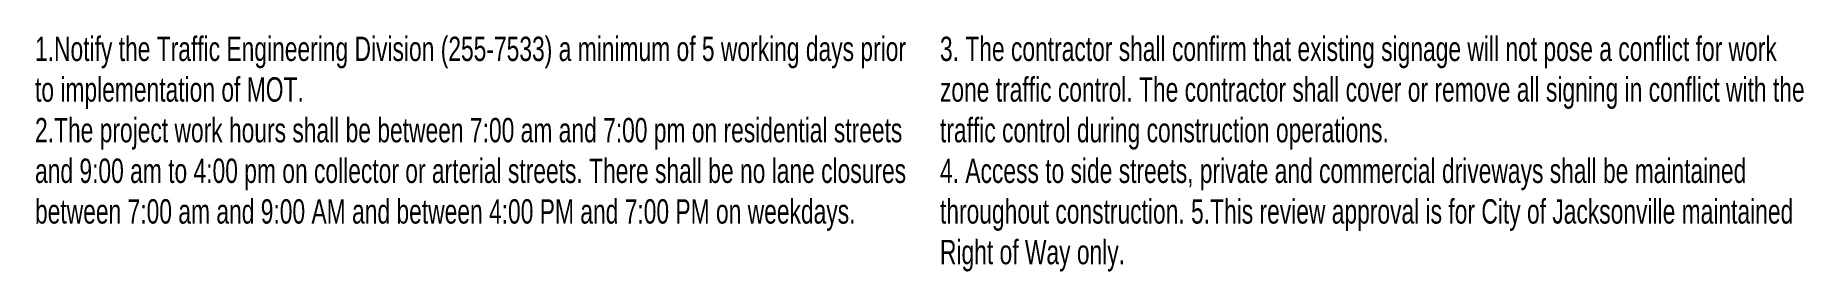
# Paper-space layout 'MOT plan 1' of a CAD drawing. Header units: feet. Extents: x -2.1 to 16.9, y -5.9 to -3.3.
import ezdxf

# ---------------------------------------------------------------- set-up
doc = ezdxf.new("R2010")
doc.units = ezdxf.units.FT
doc.header["$MEASUREMENT"] = 0
doc.layers.add('UTILITIES', color=255, linetype='Continuous')
doc.styles.add('L100', font='simplex.shx', dxfattribs={"width": 0.7})

psp = doc.layouts.new('MOT plan 1')

# ---------------------------------------------------------------- texts
at = {"layer": 'UTILITIES', "char_height": 0.3, "attachment_point": 1, "style": 'L100'}
for s, insert in [('{\\fCentury Gothic|b0|i0|c0|p34;\\H0.875x;1.Notify the Traffic Engineering Division (255-7533) a minimum of 5 working days prior to implementation of MOT. \\P2.The project work hours shall be between 7:00 am and 7:00 pm on residential streets and 9:00 am to 4:00 pm on collector or arterial streets. There shall be no lane closures between 7:00 am and 9:00 AM and between 4:00 PM and 7:00 PM on weekdays. }', (-2.104, -3.36)), ('{\\fCentury Gothic|b0|i0|c0|p34;\\H0.875x;3. The contractor shall confirm that existing signage will not pose a conflict for work zone traffic control. The contractor shall cover or remove all signing in conflict with the traffic control during construction operations. \\P4. Access to side streets, private and commercial driveways shall be maintained throughout construction. 5.This review approval is for City of Jacksonville maintained Right of Way only.}', (7.644, -3.36))]:
    psp.add_mtext_dynamic_manual_height_columns(s, width=9.46182, gutter_width=0.6, heights=[0], dxfattribs=dict(at, insert=insert))

doc.saveas('drawing.dxf')
